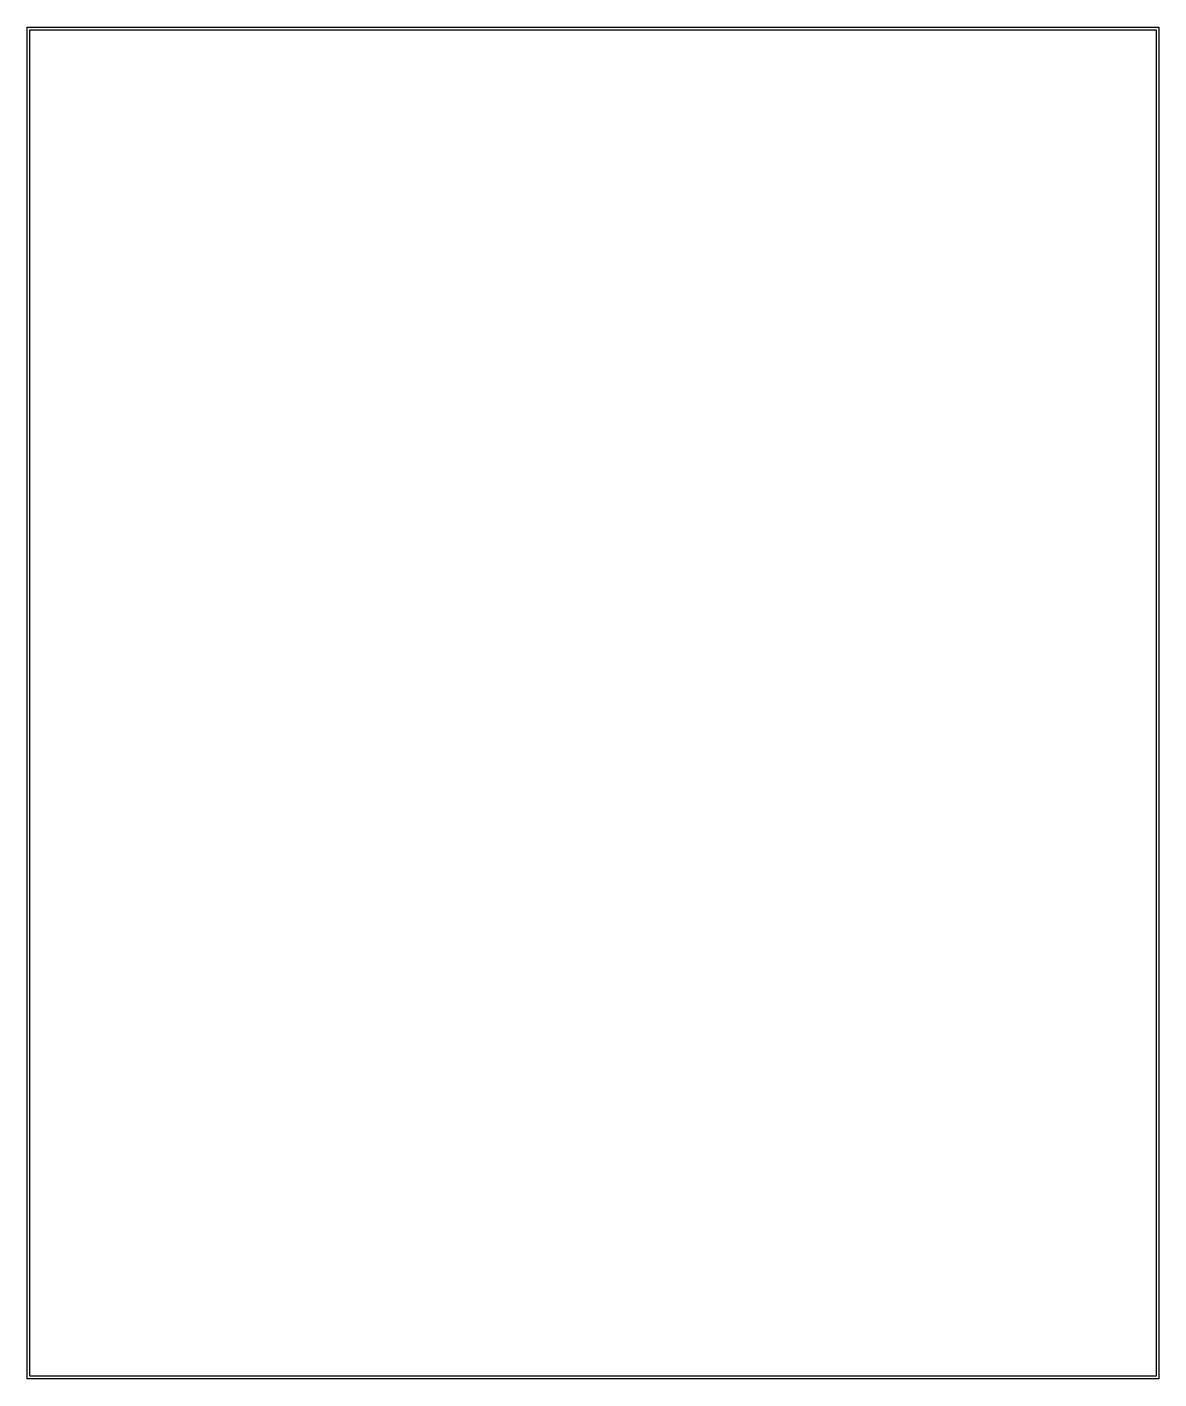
# Model space of a CAD drawing. Header units: millimetres. Extents: x -159 to 159, y -190 to 190.
import ezdxf

# ---------------------------------------------------------------- set-up
doc = ezdxf.new("R2010")
doc.units = ezdxf.units.MM
doc.layers.get('0').update_dxf_attribs({"linetype": 'CONTINUOUS'})

msp = doc.modelspace()

# ---------------------------------------------------------------- linework, layer by layer
for points in [[(-159, 190), (159, 190), (159, -190), (-159, -190)], [(158.25, -189.25), (-158.25, -189.25), (-158.25, 189.25), (158.25, 189.25)]]:
    msp.add_lwpolyline(points, close=True)

doc.saveas('drawing.dxf')
